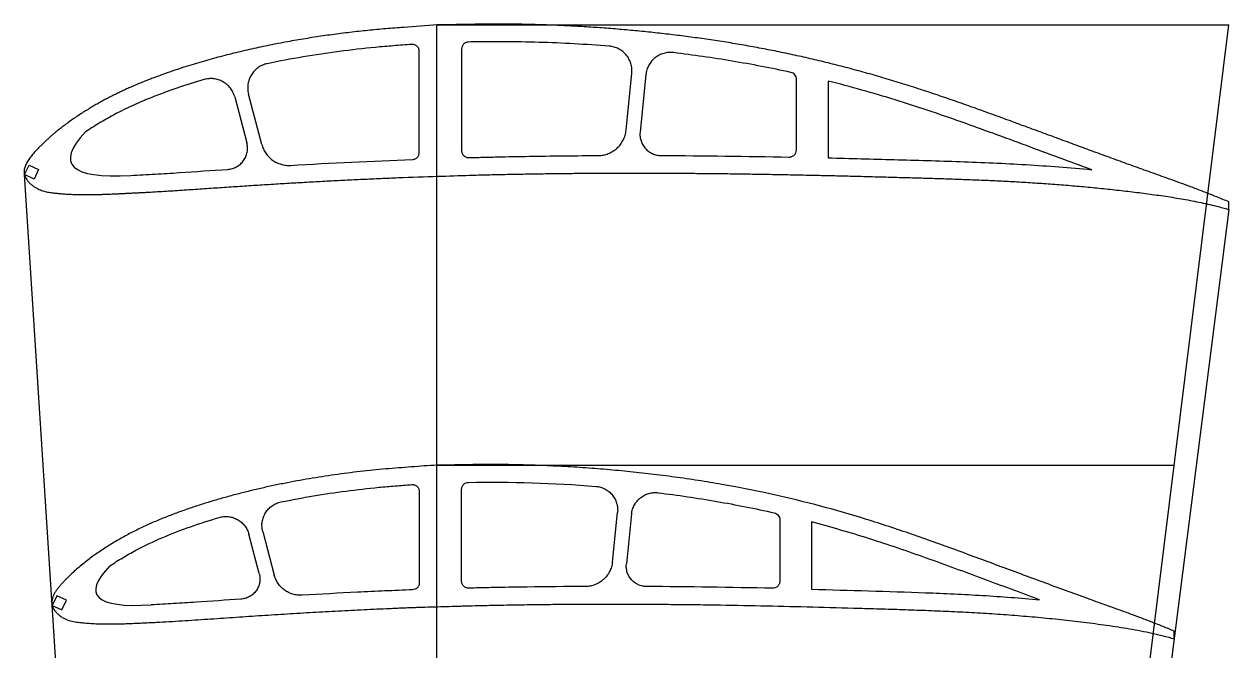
# Model space of a CAD drawing. Header units: millimetres. Extents: x -11497 to 404, y -3854 to 414.
# Drawn here: x -7412.5 to -7070.5, y -968.8 to -790.8 of the extents above; entities that cross this region are included whole.
import ezdxf

# ---------------------------------------------------------------- set-up
doc = ezdxf.new("R2010")
doc.units = ezdxf.units.MM
doc.layers.add('剖面线层', color=2, linetype='Continuous', lineweight=25)
doc.layers.add('细线层', color=4, linetype='Continuous', lineweight=25)

msp = doc.modelspace()

# ---------------------------------------------------------------- linework, layer by layer
at = {"color": 7, "linetype": 'Continuous', "lineweight": 25}
for p, q in [((-7300.3064, -827.2626), (-7300.3064, -798.5968)), ((-7288.3064, -797.9186), (-7288.3064, -826.7397)), ((-7241.6135, -820.9515), (-7239.9887, -804.7792)), ((-7236.0089, -805.1814), (-7237.6518, -821.5327)), ((-7193.2671, -826.5773), (-7193.2671, -806.4911)), ((-7184.2671, -807.0132), (-7184.2671, -828.8154)), ((-7352.7178, -811.5124), (-7349.2742, -824.5436)), ((-7345.0157, -825.0021), (-7348.7926, -810.7098)), ((-7395.0836, -821.4554), (-7395.0832, -821.4558)), ((-7412.3432, -833.5636), (-7411.0753, -830.8447)), ((-7411.0753, -830.8447), (-7408.3564, -832.1125)), ((-7409.6243, -834.8314), (-7412.3432, -833.5636)), ((-7408.3564, -832.1125), (-7409.6243, -834.8314)), ((-7070.5131, -843.4719), (-7070.5131, -841.3206)), ((-7288.3064, -948.9669), (-7288.3064, -922.9239)), ((-7300.3064, -923.5528), (-7300.3064, -949.4452)), ((-7245.5103, -943.5565), (-7244.0425, -929.5202)), ((-7240.0575, -929.8944), (-7241.5426, -944.0911)), ((-7197.9932, -931.5506), (-7197.9932, -949.0173)), ((-7188.9932, -932.1835), (-7188.9932, -951.2825)), ((-7345.7321, -946.8088), (-7348.673, -935.6717)), ((-7344.748, -934.8687), (-7341.4833, -947.2319)), ((-7388.1101, -944.6196), (-7388.1098, -944.6199)), ((-7403.2153, -953.1369), (-7404.4831, -955.8558)), ((-7400.4964, -954.4047), (-7403.2153, -953.1369)), ((-7404.4831, -955.8558), (-7401.7642, -957.1237)), ((-7401.7642, -957.1237), (-7400.4964, -954.4047)), ((-7376.4086, -955.7138), (-7376.4104, -955.7139)), ((-7086.0277, -965.3492), (-7086.0284, -963.1875))]:
    msp.add_line(p, q, dxfattribs=at)
for points, knots in [([(-7295.3064, -791.0522), (-7298.4392, -791.2714), (-7303.2726, -791.6562), (-7309.8114, -792.145), (-7314.9128, -792.629), (-7320.0059, -793.1864), (-7325.0878, -793.8317), (-7330.1575, -794.5636), (-7335.2133, -795.3866), (-7339.4305, -796.1583), (-7342.8173, -796.8262), (-7345.3784, -797.3616), (-7347.9338, -797.9204), (-7350.4828, -798.508), (-7353.0255, -799.1218), (-7355.5624, -799.7633), (-7358.1147, -800.439), (-7360.6822, -801.1486), (-7363.2628, -801.8966), (-7365.8334, -802.6769), (-7368.3922, -803.4952), (-7370.94, -804.3486), (-7373.4747, -805.2428), (-7375.5901, -806.0302), (-7377.2942, -806.6875), (-7378.5905, -807.2036), (-7379.882, -807.7309), (-7381.1665, -808.2737), (-7382.4448, -808.8284), (-7383.7151, -809.3995), (-7384.9976, -809.9963), (-7386.2931, -810.6181), (-7387.5982, -811.2704), (-7388.8961, -811.9388), (-7390.1836, -812.6295), (-7391.464, -813.3394), (-7392.7363, -814.0713), (-7394.0364, -814.8449), (-7395.3614, -815.6619), (-7396.7068, -816.5245), (-7398.0351, -817.4089), (-7399.3403, -818.3153), (-7400.6192, -819.239), (-7401.8647, -820.1817), (-7402.9225, -821.0176), (-7403.8007, -821.7433), (-7404.5171, -822.3502), (-7405.2258, -822.9756), (-7405.9367, -823.6187), (-7406.6521, -824.289), (-7407.3783, -824.99), (-7408.2007, -825.8079), (-7409.1166, -826.7424), (-7410.0797, -827.8093), (-7410.9633, -828.9165), (-7411.7041, -830.056), (-7412.2438, -831.2169), (-7412.5242, -832.4025), (-7412.4409, -833.4387), (-7412.2263, -834.1077), (-7411.9685, -834.5439), (-7411.7302, -835.019), (-7411.2549, -835.6013), (-7410.671, -836.2024), (-7410.0092, -836.7459), (-7409.3, -837.2294), (-7408.5854, -837.6262), (-7407.8817, -837.9386), (-7407.2, -838.1807), (-7406.5124, -838.372), (-7405.8206, -838.5229), (-7405.1244, -838.6396), (-7404.4255, -838.7343), (-7403.5411, -838.8332), (-7402.4707, -838.9357), (-7401.2138, -839.0364), (-7399.9532, -839.1142), (-7398.6904, -839.1717), (-7397.4259, -839.2139), (-7396.1605, -839.2361), (-7394.8942, -839.2454), (-7393.6277, -839.2366), (-7392.3618, -839.2172), (-7391.0968, -839.186), (-7389.8325, -839.1461), (-7388.5683, -839.0989), (-7387.3043, -839.0473), (-7386.0395, -838.991), (-7384.7742, -838.9332), (-7383.5081, -838.8753), (-7382.2424, -838.813), (-7380.9766, -838.7506), (-7379.711, -838.6863), (-7378.445, -838.6182), (-7376.756, -838.5256), (-7374.6442, -838.404), (-7372.1103, -838.2477), (-7369.5773, -838.0871), (-7367.0447, -837.9188), (-7364.5124, -837.7486), (-7361.9798, -837.5762), (-7359.4469, -837.402), (-7356.9135, -837.2316), (-7354.3803, -837.0604), (-7351.8474, -836.8941), (-7349.3147, -836.7271), (-7346.7816, -836.564), (-7344.2481, -836.4037), (-7340.8713, -836.1943), (-7336.6515, -835.9401), (-7331.5888, -835.6493), (-7326.5262, -835.3742), (-7321.4633, -835.1117), (-7316.3991, -834.8669), (-7311.3333, -834.6356), (-7304.2039, -834.3366), (-7298.7624, -834.1323), (-7295.0096, -834.0111)], [0, 0, 0, 0, 0.037810127, 0.058378142, 0.078944165, 0.099502757, 0.120062306, 0.140618196, 0.161171844, 0.181730392, 0.192232993, 0.202733734, 0.213231801, 0.223726436, 0.234226583, 0.244725708, 0.255230035, 0.266014973, 0.276796177, 0.287577874, 0.298358395, 0.309139928, 0.31992681, 0.330717371, 0.336315928, 0.341916893, 0.34751551, 0.353112043, 0.35870546, 0.364292741, 0.369880161, 0.375736121, 0.381592742, 0.387447349, 0.393312559, 0.399182199, 0.405074118, 0.410984135, 0.41739554, 0.423814744, 0.430225953, 0.436607106, 0.442946104, 0.449218507, 0.455412895, 0.459176702, 0.462934888, 0.466716263, 0.470556156, 0.474475231, 0.47851987, 0.482707985, 0.488439354, 0.49427259, 0.500005689, 0.505479778, 0.510596009, 0.515360546, 0.519964911, 0.522941483, 0.523713317, 0.526061566, 0.529321954, 0.532702959, 0.536149006, 0.539609724, 0.543025292, 0.545975002, 0.548870241, 0.551727175, 0.554561889, 0.557391908, 0.560223219, 0.563052882, 0.568106577, 0.573167981, 0.578234398, 0.583311455, 0.588388324, 0.593465992, 0.598549122, 0.603634584, 0.60871431, 0.613792524, 0.618869059, 0.62394358, 0.629023617, 0.634100922, 0.639186879, 0.644273168, 0.649360468, 0.654444114, 0.659532454, 0.664617865, 0.669708001, 0.679898873, 0.690085219, 0.700273946, 0.710457126, 0.720645539, 0.730830795, 0.741020462, 0.751213282, 0.761401695, 0.771588867, 0.781775629, 0.79196117, 0.802149496, 0.812340623, 0.832694999, 0.853048018, 0.873395476, 0.893737901, 0.914086761, 0.934438591, 0.95479294, 0.999999721, 0.999999721, 0.999999721, 0.999999721]), ([(-7070.5131, -841.3206), (-7071.649, -840.8272), (-7073.6318, -840.0267), (-7076.4398, -838.9046), (-7078.9322, -837.9444), (-7081.4177, -837.0064), (-7083.9099, -836.0864), (-7086.4065, -835.1786), (-7088.9067, -834.2809), (-7091.4079, -833.384), (-7094.7442, -832.1927), (-7098.909, -830.6903), (-7103.9008, -828.8751), (-7108.8885, -827.0527), (-7113.8718, -825.2189), (-7118.8547, -823.3832), (-7123.8377, -821.5443), (-7128.8138, -819.7105), (-7133.7828, -817.8825), (-7138.7476, -816.0719), (-7143.7202, -814.2847), (-7148.7028, -812.5289), (-7153.701, -810.817), (-7158.717, -809.1562), (-7163.7181, -807.5687), (-7168.7044, -806.0607), (-7173.675, -804.6347), (-7178.6646, -803.2783), (-7183.6735, -801.9948), (-7188.7003, -800.7838), (-7193.7449, -799.6452), (-7198.779, -798.5893), (-7203.8002, -797.6121), (-7208.8063, -796.7132), (-7213.8238, -795.8856), (-7218.8516, -795.1235), (-7223.8898, -794.4282), (-7228.9371, -793.7946), (-7233.982, -793.2246), (-7239.0228, -792.7149), (-7244.058, -792.2647), (-7249.097, -791.8744), (-7254.1398, -791.5459), (-7259.1863, -791.2757), (-7264.2365, -791.0698), (-7269.2923, -790.9257), (-7274.3514, -790.8417), (-7279.4133, -790.8264), (-7286.3985, -790.8897), (-7291.6948, -791.0538), (-7295.3064, -791.0522)], [0, 0, 0, 0, 0.01598777, 0.02760342, 0.03903768, 0.05046865, 0.06190106, 0.07333252, 0.08476444, 0.09619655, 0.10763556, 0.13049922, 0.1533554, 0.17620712, 0.19905446, 0.22190714, 0.24476251, 0.26762472, 0.29037137, 0.31311579, 0.33584914, 0.35858632, 0.38131738, 0.40405505, 0.42679851, 0.44905399, 0.47130481, 0.49355542, 0.5158042, 0.5380558, 0.56030563, 0.58256543, 0.60445808, 0.62634262, 0.64822472, 0.67010638, 0.69199188, 0.71388181, 0.73577561, 0.75753483, 0.77928785, 0.80103746, 0.82278231, 0.84452564, 0.86627906, 0.888033, 0.90982087, 0.93159916, 0.95337978, 1, 1, 1, 1]), ([(-7302.4594, -796.6027), (-7304.1795, -796.7347), (-7305.8998, -796.8638), (-7309.3389, -797.1368), (-7311.0573, -797.2853), (-7316.207, -797.7873), (-7319.6353, -798.1718), (-7326.4794, -799.0679), (-7329.8965, -799.5757), (-7336.6988, -800.7224), (-7340.0862, -801.3616), (-7343.4593, -802.0698)], [0, 0, 0, 0, 0.125, 0.125, 0.25, 0.25, 0.5, 0.5, 0.75, 0.75, 1, 1, 1, 1]), ([(-7300.3064, -798.5968), (-7300.3064, -798.4583), (-7300.3206, -798.3222), (-7300.3765, -798.0546), (-7300.4188, -797.9217), (-7300.5287, -797.6703), (-7300.5959, -797.5513), (-7300.755, -797.3272), (-7300.8468, -797.2227), (-7301.1475, -796.9441), (-7301.3888, -796.7988), (-7301.7762, -796.6636), (-7301.912, -796.6313), (-7302.1842, -796.5959), (-7302.3213, -796.5921), (-7302.4594, -796.6027)], [0, 0, 0, 0, 0.125, 0.125, 0.25, 0.25, 0.375, 0.375, 0.5, 0.5, 0.75, 0.75, 0.875, 0.875, 1, 1, 1, 1]), ([(-7286.3463, -795.919), (-7286.4767, -795.9216), (-7286.6046, -795.9368), (-7286.8559, -795.9913), (-7286.9805, -796.0312), (-7287.2181, -796.1338), (-7287.3307, -796.196), (-7287.5433, -796.3417), (-7287.644, -796.4261), (-7287.8244, -796.6101), (-7287.9052, -796.7101), (-7288.0477, -796.9264), (-7288.1086, -797.042), (-7288.2547, -797.3989), (-7288.3064, -797.6579), (-7288.3064, -797.9186)], [0, 0, 0, 0, 0.125, 0.125, 0.25, 0.25, 0.375, 0.375, 0.5, 0.5, 0.625, 0.625, 0.75, 0.75, 1, 1, 1, 1]), ([(-7246.4085, -797.1006), (-7253.0373, -796.5792), (-7259.6794, -796.2148), (-7269.6635, -795.915), (-7272.9949, -795.855), (-7277.9976, -795.8309), (-7279.6661, -795.834), (-7283.0048, -795.8603), (-7284.6752, -795.8857), (-7286.3463, -795.919)], [0, 0, 0, 0, 0.5, 0.5, 0.75, 0.75, 0.875, 0.875, 1, 1, 1, 1]), ([(-7239.9887, -804.7792), (-7239.9418, -804.313), (-7239.942, -803.8491), (-7240.0338, -802.9262), (-7240.1271, -802.4633), (-7240.3998, -801.5778), (-7240.5787, -801.1516), (-7240.9117, -800.5378), (-7241.0341, -800.3369), (-7241.2956, -799.9524), (-7241.4351, -799.7678), (-7241.8797, -799.2361), (-7242.2122, -798.9097), (-7242.9417, -798.3252), (-7243.3299, -798.0736), (-7244.1515, -797.6489), (-7244.5898, -797.4749), (-7245.4843, -797.2199), (-7245.9414, -797.1373), (-7246.4085, -797.1006)], [0, 0, 0, 0, 0.125, 0.125, 0.25, 0.25, 0.375, 0.375, 0.4375, 0.4375, 0.5, 0.5, 0.625, 0.625, 0.75, 0.75, 0.875, 0.875, 1, 1, 1, 1]), ([(-7228.1865, -798.9324), (-7228.6518, -798.8753), (-7229.1157, -798.8653), (-7230.0407, -798.9366), (-7230.5058, -799.0197), (-7231.3975, -799.2726), (-7231.8277, -799.4419), (-7232.449, -799.7611), (-7232.6527, -799.879), (-7233.0431, -800.1318), (-7233.231, -800.2672), (-7233.7727, -800.6998), (-7234.1065, -801.0248), (-7234.7076, -801.7413), (-7234.968, -802.1239), (-7235.411, -802.9362), (-7235.5947, -803.3706), (-7235.8694, -804.2596), (-7235.9621, -804.7149), (-7236.0089, -805.1814)], [0, 0, 0, 0, 0.125, 0.125, 0.25, 0.25, 0.375, 0.375, 0.4375, 0.4375, 0.5, 0.5, 0.625, 0.625, 0.75, 0.75, 0.875, 0.875, 1, 1, 1, 1]), ([(-7194.8427, -804.5369), (-7200.3771, -803.3328), (-7205.9236, -802.2715), (-7217.0392, -800.4144), (-7222.608, -799.6165), (-7228.1865, -798.9324)], [0, 0, 0, 0, 0.5, 0.5, 1, 1, 1, 1]), ([(-7343.4593, -802.0698), (-7343.9266, -802.1679), (-7344.3767, -802.3118), (-7345.2437, -802.6882), (-7345.6634, -802.9237), (-7346.4354, -803.4664), (-7346.7916, -803.7745), (-7347.2804, -804.2929), (-7347.4356, -804.4753), (-7347.7235, -804.8507), (-7347.9909, -805.2388), (-7348.2181, -805.6518), (-7348.4248, -806.0774), (-7348.5184, -806.2978), (-7348.7628, -806.967), (-7348.8787, -807.4236), (-7349.0178, -808.3568), (-7349.0402, -808.8376), (-7348.9879, -809.7813), (-7348.9146, -810.2481), (-7348.7926, -810.7098)], [0, 0, 0, 0, 0.125, 0.125, 0.25, 0.25, 0.375, 0.375, 0.4375, 0.4375, 0.5, 0.5625, 0.5625, 0.625, 0.625, 0.75, 0.75, 0.875, 0.875, 1, 1, 1, 1]), ([(-7361.4693, -806.586), (-7364.4347, -807.4596), (-7367.3706, -808.399), (-7371.7213, -809.9261), (-7373.1625, -810.4555), (-7376.0257, -811.5565), (-7377.4477, -812.1285), (-7381.6778, -813.9241), (-7384.4481, -815.2318), (-7388.5086, -817.4049), (-7389.8462, -818.1645), (-7392.4899, -819.7541), (-7393.7958, -820.5843), (-7395.0832, -821.4558)], [0, 0, 0, 0, 0.25, 0.25, 0.375, 0.375, 0.5, 0.5, 0.75, 0.75, 0.875, 0.875, 1, 1, 1, 1]), ([(-7352.7178, -811.5124), (-7352.838, -811.0574), (-7353.0019, -810.6213), (-7353.4141, -809.786), (-7353.6655, -809.3838), (-7354.2352, -808.6481), (-7354.5543, -808.311), (-7355.0851, -807.8523), (-7355.2714, -807.707), (-7355.6534, -807.4387), (-7356.0467, -807.1909), (-7356.4622, -806.9835), (-7356.8888, -806.7965), (-7357.1088, -806.7128), (-7357.7783, -806.4962), (-7358.2324, -806.3983), (-7359.1556, -806.2929), (-7359.6294, -806.2863), (-7360.5595, -806.3669), (-7361.0178, -806.453), (-7361.4693, -806.586)], [0, 0, 0, 0, 0.125, 0.125, 0.25, 0.25, 0.375, 0.375, 0.4375, 0.4375, 0.5, 0.5625, 0.5625, 0.625, 0.625, 0.75, 0.75, 0.875, 0.875, 1, 1, 1, 1]), ([(-7193.2671, -806.4911), (-7193.2671, -806.2628), (-7193.3051, -806.0408), (-7193.4572, -805.6104), (-7193.567, -805.4136), (-7193.8536, -805.0584), (-7194.0228, -804.9093), (-7194.411, -804.6697), (-7194.6196, -804.5855), (-7194.8427, -804.5369)], [0, 0, 0, 0, 0.25, 0.25, 0.5, 0.5, 0.75, 0.75, 1, 1, 1, 1]), ([(-7109.4505, -832.1702), (-7115.6343, -829.9057), (-7121.811, -827.6221), (-7134.1685, -823.066), (-7140.3483, -820.7886), (-7152.7565, -816.3941), (-7158.9868, -814.2826), (-7171.5482, -810.39), (-7177.8808, -808.6137), (-7184.2671, -807.0132)], [0, 0, 0, 0, 0.25, 0.25, 0.5, 0.5, 0.75, 0.75, 1, 1, 1, 1]), ([(-7249.5316, -828.1489), (-7249.039, -828.1464), (-7248.5537, -828.0988), (-7247.836, -827.9622), (-7247.5985, -827.9056), (-7247.127, -827.7702), (-7246.8932, -827.6912), (-7246.2108, -827.4251), (-7245.7763, -827.2082), (-7244.9482, -826.6958), (-7244.5519, -826.3971), (-7243.831, -825.742), (-7243.5029, -825.3841), (-7243.0593, -824.8014), (-7242.919, -824.5984), (-7242.659, -824.1825), (-7242.5395, -823.97), (-7242.2111, -823.3189), (-7242.0325, -822.867), (-7241.7575, -821.9267), (-7241.6627, -821.4415), (-7241.6135, -820.9515)], [0, 0, 0, 0, 0.125, 0.125, 0.1875, 0.1875, 0.25, 0.25, 0.375, 0.375, 0.5, 0.5, 0.625, 0.625, 0.6875, 0.6875, 0.75, 0.75, 0.875, 0.875, 1, 1, 1, 1]), ([(-7237.6518, -821.5327), (-7237.6939, -821.9518), (-7237.6917, -822.3685), (-7237.6013, -823.1974), (-7237.5114, -823.6123), (-7237.2516, -824.4023), (-7237.0819, -824.7817), (-7236.6603, -825.5084), (-7236.4134, -825.8463), (-7235.9962, -826.3088), (-7235.8489, -826.456), (-7235.5378, -826.736), (-7235.3735, -826.8689), (-7234.8668, -827.2369), (-7234.5074, -827.4447), (-7233.9359, -827.7002), (-7233.7387, -827.7763), (-7233.3408, -827.9063), (-7233.1399, -827.9605), (-7232.5315, -828.0913), (-7232.1183, -828.1367), (-7231.6972, -828.1383)], [0, 0, 0, 0, 0.125, 0.125, 0.25, 0.25, 0.375, 0.375, 0.5, 0.5, 0.5625, 0.5625, 0.625, 0.625, 0.75, 0.75, 0.8125, 0.8125, 0.875, 0.875, 1, 1, 1, 1]), ([(-7354.6832, -832.0695), (-7354.2392, -832.0399), (-7353.806, -831.9621), (-7353.1718, -831.7751), (-7352.9619, -831.7004), (-7352.5533, -831.5289), (-7352.3554, -831.4326), (-7351.9718, -831.2193), (-7351.7862, -831.1024), (-7351.4274, -830.8479), (-7351.2533, -830.7095), (-7350.7564, -830.2671), (-7350.4629, -829.9408), (-7349.9492, -829.2269), (-7349.7288, -828.8359), (-7349.3843, -828.0281), (-7349.2565, -827.607), (-7349.0945, -826.7327), (-7349.063, -826.2946), (-7349.0953, -825.4166), (-7349.1605, -824.9738), (-7349.2742, -824.5436)], [0, 0, 0, 0, 0.125, 0.125, 0.1875, 0.1875, 0.25, 0.25, 0.3125, 0.3125, 0.375, 0.375, 0.5, 0.5, 0.625, 0.625, 0.75, 0.75, 0.875, 0.875, 1, 1, 1, 1]), ([(-7345.0157, -825.0021), (-7344.898, -825.4478), (-7344.7435, -825.8775), (-7344.4586, -826.4989), (-7344.3547, -826.7022), (-7344.1289, -827.1008), (-7344.0063, -827.2969), (-7343.6171, -827.8636), (-7343.3283, -828.2151), (-7342.8521, -828.7036), (-7342.6862, -828.86), (-7342.3395, -829.1595), (-7342.1581, -829.3031), (-7341.6016, -829.7058), (-7341.2116, -829.9398), (-7340.5988, -830.24), (-7340.3898, -830.3316), (-7339.9625, -830.4974), (-7339.7434, -830.5716), (-7339.0843, -830.7639), (-7338.6385, -830.8534), (-7337.7342, -830.9561), (-7337.2731, -830.9692), (-7336.8129, -830.9421)], [0, 0, 0, 0, 0.125, 0.125, 0.1875, 0.1875, 0.25, 0.25, 0.375, 0.375, 0.4375, 0.4375, 0.5, 0.5, 0.625, 0.625, 0.6875, 0.6875, 0.75, 0.75, 0.875, 0.875, 1, 1, 1, 1]), ([(-7302.2306, -829.2616), (-7302.1018, -829.2567), (-7301.9756, -829.2396), (-7301.7281, -829.1818), (-7301.6056, -829.1406), (-7301.372, -829.0359), (-7301.2615, -828.9731), (-7301.0531, -828.8267), (-7300.9544, -828.7422), (-7300.7776, -828.5587), (-7300.6985, -828.4592), (-7300.5593, -828.2446), (-7300.4996, -828.1298), (-7300.3568, -827.7762), (-7300.3064, -827.5203), (-7300.3064, -827.2626)], [0, 0, 0, 0, 0.125, 0.125, 0.25, 0.25, 0.375, 0.375, 0.5, 0.5, 0.625, 0.625, 0.75, 0.75, 1, 1, 1, 1]), ([(-7288.3064, -826.7397), (-7288.3064, -826.8744), (-7288.2929, -827.0068), (-7288.2402, -827.2672), (-7288.2002, -827.3966), (-7288.0961, -827.6425), (-7288.0324, -827.7591), (-7287.8819, -827.9792), (-7287.7944, -828.0829), (-7287.5083, -828.3606), (-7287.2779, -828.5084), (-7286.9065, -828.6526), (-7286.7764, -828.6888), (-7286.5123, -828.7341), (-7286.3789, -828.7434), (-7286.2443, -828.7392)], [0, 0, 0, 0, 0.125, 0.125, 0.25, 0.25, 0.375, 0.375, 0.5, 0.5, 0.75, 0.75, 0.875, 0.875, 1, 1, 1, 1]), ([(-7195.3066, -828.5758), (-7195.1729, -828.5784), (-7195.0412, -828.5677), (-7194.7817, -828.5209), (-7194.6525, -828.4841), (-7194.406, -828.3864), (-7194.2889, -828.3259), (-7194.0669, -828.1819), (-7193.9618, -828.0977), (-7193.6789, -827.8208), (-7193.5262, -827.5961), (-7193.3215, -827.1103), (-7193.2671, -826.8447), (-7193.2671, -826.5773)], [0, 0, 0, 0, 0.125, 0.125, 0.25, 0.25, 0.375, 0.375, 0.5, 0.5, 0.75, 0.75, 1, 1, 1, 1]), ([(-7286.2443, -828.7392), (-7284.7154, -828.6917), (-7283.1861, -828.6545), (-7280.1274, -828.5833), (-7278.5981, -828.5459), (-7274.0099, -828.4451), (-7270.9508, -828.3887), (-7261.7725, -828.2428), (-7255.652, -828.1804), (-7249.5316, -828.1489)], [0, 0, 0, 0, 0.125, 0.125, 0.25, 0.25, 0.5, 0.5, 1, 1, 1, 1]), ([(-7184.2671, -828.8154), (-7178.0192, -828.9621), (-7171.7714, -829.1255), (-7159.2766, -829.4633), (-7153.0302, -829.6402), (-7140.548, -830.0895), (-7134.3129, -830.3665), (-7121.8641, -831.1124), (-7115.6507, -831.5823), (-7109.4505, -832.1702)], [0, 0, 0, 0, 0.25, 0.25, 0.5, 0.5, 0.75, 0.75, 1, 1, 1, 1]), ([(-7382.1731, -833.8026), (-7379.8805, -833.6895), (-7377.5886, -833.5662), (-7373.0059, -833.2955), (-7370.7152, -833.1494), (-7363.8438, -832.6954), (-7359.2639, -832.3745), (-7354.6832, -832.0695)], [0, 0, 0, 0, 0.25, 0.25, 0.5, 0.5, 1, 1, 1, 1]), ([(-7295.0095, -834.0111), (-7292.0151, -833.9606), (-7287.3379, -833.7533), (-7280.9707, -833.6057), (-7275.9099, -833.4854), (-7270.8498, -833.3905), (-7265.7914, -833.3062), (-7260.7355, -833.2419), (-7255.6802, -833.1891), (-7250.6255, -833.1546), (-7245.5702, -833.1311), (-7240.5141, -833.1233), (-7235.4579, -833.1262), (-7230.403, -833.1429), (-7225.35, -833.171), (-7220.298, -833.2116), (-7215.2465, -833.2624), (-7210.1948, -833.326), (-7205.1424, -833.4001), (-7200.0898, -833.4859), (-7195.0379, -833.5805), (-7189.9877, -833.6881), (-7184.9384, -833.8005), (-7179.8898, -833.9223), (-7174.8404, -834.0496), (-7169.7902, -834.182), (-7164.7391, -834.3185), (-7159.6882, -834.4575), (-7154.6386, -834.6065), (-7149.5904, -834.767), (-7144.5436, -834.9491), (-7139.4973, -835.1533), (-7134.4518, -835.3911), (-7129.4049, -835.6645), (-7124.3581, -835.9786), (-7119.3124, -836.34), (-7114.2707, -836.7476), (-7109.233, -837.2044), (-7104.1994, -837.7176), (-7099.1698, -838.2859), (-7094.9764, -838.8086), (-7091.6177, -839.2605), (-7089.0927, -839.6218), (-7086.5721, -840.0068), (-7084.058, -840.4252), (-7081.5511, -840.8777), (-7079.0527, -841.374), (-7076.5475, -841.9161), (-7073.6979, -842.6056), (-7071.6767, -843.112), (-7070.5131, -843.4719)], [0.000000345, 0.000000345, 0.000000345, 0.000000345, 0.039898338, 0.062375182, 0.084856831, 0.107347172, 0.129807277, 0.152263507, 0.174716737, 0.197166748, 0.219614308, 0.24207271, 0.264533569, 0.286983546, 0.309422927, 0.331860714, 0.354297153, 0.376732241, 0.399175083, 0.421621345, 0.444062332, 0.466498061, 0.488924444, 0.511354789, 0.533784812, 0.556223473, 0.578666397, 0.601109154, 0.623547151, 0.645975927, 0.668404475, 0.690833213, 0.713267434, 0.735703901, 0.758175394, 0.780639748, 0.80310346, 0.825569188, 0.848036127, 0.870516133, 0.893008687, 0.904338802, 0.91566953, 0.926994857, 0.938311018, 0.949626763, 0.960935433, 0.97224771, 0.983775525, 1, 1, 1, 1]), ([(-7295.3064, -916.0522), (-7296.5199, -916.1218), (-7298.9462, -916.281), (-7302.5828, -916.553), (-7306.2178, -916.8295), (-7309.8503, -917.1223), (-7313.4764, -917.4742), (-7317.0975, -917.8632), (-7320.7121, -918.2988), (-7325.5223, -918.9428), (-7331.5157, -919.8659), (-7337.477, -920.9616), (-7342.2233, -921.9436), (-7345.7703, -922.7352), (-7349.3037, -923.5825), (-7352.8223, -924.4863), (-7356.325, -925.4473), (-7359.8101, -926.4683), (-7363.2735, -927.5587), (-7366.7132, -928.7202), (-7370.1243, -929.9617), (-7373.5034, -931.2867), (-7376.8436, -932.7062), (-7380.1329, -934.2395), (-7383.3623, -935.8948), (-7386.5226, -937.6777), (-7389.6091, -939.5853), (-7392.1111, -941.2829), (-7394.0612, -942.7133), (-7395.4941, -943.8252), (-7396.8939, -944.9787), (-7398.2536, -946.1791), (-7399.3553, -947.214), (-7400.2167, -948.0623), (-7400.8565, -948.7049), (-7401.4859, -949.3577), (-7402.0972, -950.0273), (-7402.684, -950.7191), (-7403.2342, -951.44), (-7403.652, -952.0703), (-7403.948, -952.5976), (-7404.1483, -953.0044), (-7404.2919, -953.3539), (-7404.3902, -953.6396), (-7404.4552, -953.8567), (-7404.5098, -954.0766), (-7404.5666, -954.3731), (-7404.612, -954.749), (-7404.6083, -955.1275), (-7404.5816, -955.4286), (-7404.5489, -955.6526), (-7404.5047, -955.8748), (-7404.4462, -956.0932), (-7404.3724, -956.3072), (-7404.2713, -956.5093), (-7404.1633, -956.7079), (-7404.0607, -956.9099), (-7403.9476, -957.1063), (-7403.8208, -957.294), (-7403.6836, -957.4744), (-7403.49, -957.706), (-7403.1359, -958.0991), (-7402.6886, -958.5068), (-7402.2091, -958.8752), (-7401.7118, -959.219), (-7401.0576, -959.5985), (-7399.9515, -960.0918), (-7398.4868, -960.4864), (-7396.687, -960.7204), (-7394.8812, -960.8885), (-7393.0715, -961.0123), (-7391.2592, -961.0891), (-7389.4458, -961.1299), (-7387.6318, -961.1335), (-7385.8179, -961.1072), (-7384.0046, -961.0564), (-7382.1917, -960.9889), (-7380.3792, -960.9099), (-7378.5668, -960.8263), (-7376.7546, -960.739), (-7374.3383, -960.6173), (-7371.3183, -960.4537), (-7367.6951, -960.2354), (-7364.0724, -960.001), (-7360.4499, -959.756), (-7356.8271, -959.5061), (-7353.2037, -959.2564), (-7349.5792, -959.0114), (-7345.9538, -958.7701), (-7342.3273, -958.5341), (-7338.6995, -958.3055), (-7335.0704, -958.0834), (-7330.2299, -957.7968), (-7325.3866, -957.5271), (-7320.5403, -957.2728), (-7316.9041, -957.0907), (-7313.2664, -956.9171), (-7310.2337, -956.7794), (-7307.8066, -956.675), (-7305.986, -956.5979), (-7304.165, -956.5223), (-7302.3435, -956.4521), (-7300.5214, -956.3875), (-7298.0914, -956.3068), (-7296.2683, -956.2507), (-7293.9657, -956.1951), (-7291.7917, -956.1407), (-7289.074, -956.0522), (-7286.8989, -955.9875), (-7284.7232, -955.9274), (-7282.0024, -955.869), (-7278.7363, -955.7959), (-7274.3797, -955.7127), (-7268.9309, -955.6259), (-7262.3878, -955.55), (-7255.8406, -955.5016), (-7249.2899, -955.479), (-7242.736, -955.4807), (-7236.1794, -955.5041), (-7229.6204, -955.5508), (-7223.0596, -955.618), (-7214.3098, -955.7352), (-7203.3699, -955.9339), (-7190.2407, -956.2444), (-7179.3009, -956.5457), (-7170.5506, -956.7963), (-7163.9894, -956.9978), (-7157.4303, -957.2228), (-7150.8745, -957.4878), (-7144.3231, -957.8076), (-7137.7777, -958.1942), (-7131.2404, -958.662), (-7124.7127, -959.2132), (-7119.283, -959.7512), (-7114.9467, -960.2331), (-7111.6983, -960.6192), (-7108.4542, -961.0323), (-7105.215, -961.4743), (-7101.9822, -961.9532), (-7098.7581, -962.4817), (-7095.5467, -963.0746), (-7092.3494, -963.7372), (-7089.1759, -964.4959), (-7087.0673, -965.0312), (-7086.0277, -965.3492)], [0, 0, 0, 0, 0.00825074, 0.01650149, 0.02475223, 0.03300297, 0.04125371, 0.04950446, 0.0577552, 0.06600594, 0.08250743, 0.09900892, 0.10725966, 0.1155104, 0.12376114, 0.13201189, 0.14026263, 0.14851337, 0.15676412, 0.16501486, 0.1732656, 0.18151635, 0.18976709, 0.19801783, 0.20626857, 0.21451932, 0.22277006, 0.2310208, 0.23514617, 0.23927155, 0.24339692, 0.24752229, 0.25164766, 0.25371035, 0.25577303, 0.25783572, 0.2598984, 0.26196109, 0.26402378, 0.26608646, 0.2671178, 0.26814915, 0.26918049, 0.26969616, 0.27021183, 0.2707275, 0.27124318, 0.27227452, 0.27330586, 0.27382153, 0.2743372, 0.27485288, 0.27536855, 0.27588422, 0.27639989, 0.27691556, 0.27743123, 0.2779469, 0.27846258, 0.27897825, 0.27949392, 0.28052526, 0.28258795, 0.28361929, 0.28465063, 0.28671332, 0.288776, 0.29290138, 0.29702675, 0.30115212, 0.30527749, 0.30940286, 0.31352823, 0.3176536, 0.32177898, 0.32590435, 0.33002972, 0.33415509, 0.33828046, 0.34240583, 0.3465312, 0.35478195, 0.36303269, 0.37128343, 0.37953418, 0.38778492, 0.39603566, 0.40428641, 0.41253715, 0.42078789, 0.42903863, 0.43728938, 0.44554012, 0.46204161, 0.47029235, 0.47854309, 0.48679384, 0.49504458, 0.49916995, 0.50329532, 0.50742069, 0.51154606, 0.51567144, 0.51979681, 0.52804755, 0.52804755, 0.53542181, 0.54279606, 0.54648319, 0.55017032, 0.55754458, 0.56491884, 0.57229309, 0.58704161, 0.60179012, 0.61653863, 0.63128715, 0.64603566, 0.66078418, 0.67553269, 0.6902812, 0.70502972, 0.73452675, 0.76402378, 0.7935208, 0.80826932, 0.82301783, 0.83776635, 0.85251486, 0.86726337, 0.88201189, 0.8967604, 0.91150892, 0.92625743, 0.93363169, 0.94100594, 0.9483802, 0.95575446, 0.96312871, 0.97050297, 0.97787723, 0.98525149, 0.99262574, 1, 1, 1, 1]), ([(-7086.0284, -963.1875), (-7087.0626, -962.7391), (-7089.1513, -961.8905), (-7092.2925, -960.6385), (-7095.452, -959.4331), (-7098.6209, -958.253), (-7101.7991, -957.0983), (-7104.9802, -955.9515), (-7108.1625, -954.8082), (-7112.4013, -953.2722), (-7117.6951, -951.3384), (-7124.0414, -949.0016), (-7130.3834, -946.6528), (-7136.725, -944.303), (-7143.0667, -941.9533), (-7151.5307, -938.8432), (-7160.0228, -935.81), (-7168.5762, -932.9533), (-7177.1766, -930.2419), (-7188.0252, -927.1747), (-7201.1809, -924.0183), (-7212.2449, -921.8526), (-7221.1431, -920.3884), (-7227.8365, -919.4175), (-7234.5456, -918.5655), (-7241.2689, -917.8309), (-7248.0032, -917.2068), (-7254.7475, -916.7), (-7260.374, -916.3725), (-7264.8782, -916.1716), (-7269.3841, -916.0099), (-7273.8917, -915.9075), (-7278.4002, -915.8661), (-7281.7818, -915.8685), (-7285.1632, -915.8984), (-7288.544, -915.9654), (-7291.9249, -916.0291), (-7294.1791, -916.0507), (-7295.3064, -916.0522)], [0, 0, 0, 0, 0.015625, 0.03125, 0.046875, 0.0625, 0.078125, 0.09375, 0.109375, 0.125, 0.15625, 0.1875, 0.21875, 0.25, 0.28125, 0.3125, 0.375, 0.40625, 0.4375, 0.5, 0.5625, 0.625, 0.65625, 0.6875, 0.71875, 0.75, 0.78125, 0.8125, 0.84375, 0.859375, 0.875, 0.90625, 0.921875, 0.9375, 0.953125, 0.96875, 0.984375, 1, 1, 1, 1]), ([(-7339.5708, -926.5031), (-7333.445, -925.2312), (-7327.2859, -924.209), (-7318.0048, -922.9928), (-7314.9037, -922.643), (-7310.2432, -922.1839), (-7308.6876, -922.0462), (-7305.5733, -921.7947), (-7304.0152, -921.6762), (-7302.457, -921.5585)], [0, 0, 0, 0, 0.5, 0.5, 0.75, 0.75, 0.875, 0.875, 1, 1, 1, 1]), ([(-7302.457, -921.5585), (-7302.319, -921.5481), (-7302.1823, -921.552), (-7301.9114, -921.5875), (-7301.7758, -921.6196), (-7301.517, -921.7101), (-7301.3934, -921.7681), (-7301.1581, -921.9096), (-7301.0469, -921.9932), (-7300.7466, -922.2716), (-7300.5835, -922.501), (-7300.4192, -922.8767), (-7300.3767, -923.0096), (-7300.3206, -923.2781), (-7300.3064, -923.4144), (-7300.3064, -923.5528)], [0, 0, 0, 0, 0.125, 0.125, 0.25, 0.25, 0.375, 0.375, 0.5, 0.5, 0.75, 0.75, 0.875, 0.875, 1, 1, 1, 1]), ([(-7288.3064, -922.9239), (-7288.3064, -922.7933), (-7288.2937, -922.6649), (-7288.2441, -922.4122), (-7288.2066, -922.2867), (-7288.1085, -922.0468), (-7288.0484, -921.9329), (-7287.9065, -921.7172), (-7287.8239, -921.6147), (-7287.6431, -921.4306), (-7287.5445, -921.3478), (-7287.3305, -921.2011), (-7287.2159, -921.138), (-7286.8612, -920.9852), (-7286.6027, -920.9288), (-7286.3416, -920.9242)], [0, 0, 0, 0, 0.125, 0.125, 0.25, 0.25, 0.375, 0.375, 0.5, 0.5, 0.625, 0.625, 0.75, 0.75, 1, 1, 1, 1]), ([(-7250.2509, -922.0599), (-7249.7976, -922.0957), (-7249.3551, -922.1761), (-7248.4907, -922.423), (-7248.0649, -922.5922), (-7247.2661, -923.0061), (-7246.8904, -923.2507), (-7246.3628, -923.6745), (-7246.1922, -923.8262), (-7245.8702, -924.1429), (-7245.718, -924.3082), (-7245.2877, -924.8251), (-7245.0348, -925.1979), (-7244.6033, -925.9972), (-7244.4309, -926.4118), (-7244.2347, -927.0554), (-7244.1798, -927.2736), (-7244.0916, -927.7174), (-7244.0585, -927.943), (-7243.9937, -928.6172), (-7243.9952, -929.0681), (-7244.0425, -929.5203)], [0, 0, 0, 0, 0.125, 0.125, 0.25, 0.25, 0.375, 0.375, 0.4375, 0.4375, 0.5, 0.5, 0.625, 0.625, 0.75, 0.75, 0.8125, 0.8125, 0.875, 0.875, 1, 1, 1, 1]), ([(-7344.748, -934.8688), (-7344.8661, -934.4213), (-7344.937, -933.969), (-7344.9874, -933.0553), (-7344.9656, -932.5893), (-7344.8301, -931.6842), (-7344.7175, -931.2419), (-7344.4803, -930.5942), (-7344.3894, -930.3804), (-7344.1885, -929.9676), (-7343.9678, -929.5674), (-7343.7083, -929.1917), (-7343.429, -928.8284), (-7343.2787, -928.6521), (-7342.8037, -928.1496), (-7342.4579, -927.8514), (-7341.7093, -927.3269), (-7341.3022, -927.0993), (-7340.4606, -926.7357), (-7340.0238, -926.5972), (-7339.5707, -926.5031)], [0, 0, 0, 0, 0.125, 0.125, 0.25, 0.25, 0.375, 0.375, 0.4375, 0.4375, 0.5, 0.5625, 0.5625, 0.625, 0.625, 0.75, 0.75, 0.875, 0.875, 1, 1, 1, 1]), ([(-7240.0575, -929.8945), (-7240.0103, -929.4435), (-7239.919, -929.0043), (-7239.6514, -928.1488), (-7239.4722, -927.7285), (-7239.0399, -926.9423), (-7238.7869, -926.5737), (-7238.3517, -926.058), (-7238.1964, -925.8916), (-7237.8729, -925.578), (-7237.7044, -925.4302), (-7237.179, -925.0134), (-7236.8016, -924.7701), (-7235.9946, -924.3581), (-7235.5773, -924.1955), (-7234.9313, -924.0142), (-7234.7127, -923.9643), (-7234.2684, -923.8861), (-7234.0428, -923.8578), (-7233.3689, -923.8076), (-7232.9194, -923.8185), (-7232.4695, -923.8749)], [0, 0, 0, 0, 0.125, 0.125, 0.25, 0.25, 0.375, 0.375, 0.4375, 0.4375, 0.5, 0.5, 0.625, 0.625, 0.75, 0.75, 0.8125, 0.8125, 0.875, 0.875, 1, 1, 1, 1]), ([(-7232.4695, -923.8749), (-7226.9136, -924.571), (-7221.3896, -925.3855), (-7210.4146, -927.2855), (-7204.9639, -928.372), (-7199.5513, -929.6003)], [0, 0, 0, 0, 0.5, 0.5, 1, 1, 1, 1]), ([(-7199.5513, -929.6003), (-7199.3302, -929.6505), (-7199.1235, -929.7358), (-7198.7392, -929.9766), (-7198.5723, -930.1254), (-7198.2892, -930.4796), (-7198.1808, -930.6753), (-7198.0307, -931.1032), (-7197.9932, -931.3238), (-7197.9932, -931.5506)], [0, 0, 0, 0, 0.25, 0.25, 0.5, 0.5, 0.75, 0.75, 1, 1, 1, 1]), ([(-7388.1098, -944.6199), (-7386.9217, -943.8175), (-7385.717, -943.0526), (-7383.279, -941.5881), (-7382.0456, -940.8887), (-7378.3031, -938.8864), (-7375.7513, -937.6808), (-7370.5583, -935.4725), (-7367.9207, -934.4619), (-7362.5835, -932.5813), (-7359.8833, -931.713), (-7357.1566, -930.905)], [0, 0, 0, 0, 0.125, 0.125, 0.25, 0.25, 0.5, 0.5, 0.75, 0.75, 1, 1, 1, 1]), ([(-7357.1566, -930.905), (-7356.7192, -930.7754), (-7356.2758, -930.6914), (-7355.3774, -930.6119), (-7354.9178, -930.6174), (-7354.0209, -930.7183), (-7353.5811, -930.8127), (-7352.9346, -931.0207), (-7352.7204, -931.1017), (-7352.3053, -931.2831), (-7352.1035, -931.3836), (-7351.5152, -931.7139), (-7351.1443, -931.9732), (-7350.4545, -932.568), (-7350.1448, -932.8951), (-7349.7311, -933.4287), (-7349.6018, -933.6137), (-7349.3607, -933.9987), (-7349.2493, -934.1983), (-7348.9485, -934.8073), (-7348.7895, -935.2307), (-7348.673, -935.6718)], [0, 0, 0, 0, 0.125, 0.125, 0.25, 0.25, 0.375, 0.375, 0.4375, 0.4375, 0.5, 0.5, 0.625, 0.625, 0.75, 0.75, 0.8125, 0.8125, 0.875, 0.875, 1, 1, 1, 1]), ([(-7124.2599, -954.2493), (-7129.6089, -952.2768), (-7134.9538, -950.2918), (-7145.6466, -946.3313), (-7150.994, -944.354), (-7161.7306, -940.5224), (-7167.1211, -938.6719), (-7177.9882, -935.2245), (-7183.4666, -933.633), (-7188.9932, -932.1835)], [0, 0, 0, 0, 0.25, 0.25, 0.5, 0.5, 0.75, 0.75, 1, 1, 1, 1]), ([(-7245.5103, -943.5564), (-7245.5597, -944.0297), (-7245.6518, -944.4917), (-7245.8515, -945.1681), (-7245.9283, -945.3909), (-7246.1031, -945.8306), (-7246.2015, -946.0483), (-7246.5226, -946.68), (-7246.7726, -947.0772), (-7247.3435, -947.8244), (-7247.6681, -948.1772), (-7248.367, -948.809), (-7248.7422, -949.0907), (-7249.5441, -949.5857), (-7249.9734, -949.799), (-7250.85, -950.1388), (-7251.3012, -950.2682), (-7252.2298, -950.4446), (-7252.7058, -950.4906), (-7253.1818, -950.4924)], [0, 0, 0, 0, 0.125, 0.125, 0.1875, 0.1875, 0.25, 0.25, 0.375, 0.375, 0.5, 0.5, 0.625, 0.625, 0.75, 0.75, 0.875, 0.875, 1, 1, 1, 1]), ([(-7345.7321, -946.8087), (-7345.6222, -947.225), (-7345.5599, -947.6461), (-7345.5277, -948.4976), (-7345.5593, -948.9306), (-7345.7138, -949.7661), (-7345.8365, -950.1747), (-7346.1736, -950.9656), (-7346.3826, -951.3357), (-7346.8785, -952.0265), (-7347.1692, -952.3494), (-7347.804, -952.915), (-7348.1501, -953.1617), (-7348.9017, -953.5803), (-7349.2947, -953.745), (-7350.1093, -953.9866), (-7350.5351, -954.0637), (-7350.9646, -954.0927)], [0, 0, 0, 0, 0.125, 0.125, 0.25, 0.25, 0.375, 0.375, 0.5, 0.5, 0.625, 0.625, 0.75, 0.75, 0.875, 0.875, 1, 1, 1, 1]), ([(-7333.5398, -952.9831), (-7333.9855, -953.0095), (-7334.4274, -952.9972), (-7335.0848, -952.9231), (-7335.303, -952.889), (-7335.7375, -952.8019), (-7335.9548, -952.7485), (-7336.5949, -952.5616), (-7337.0058, -952.4021), (-7337.5991, -952.1117), (-7337.793, -952.0064), (-7338.173, -951.7784), (-7338.3598, -951.655), (-7338.8995, -951.2641), (-7339.2328, -950.9758), (-7339.6941, -950.5029), (-7339.8414, -950.3385), (-7340.1228, -949.9957), (-7340.2573, -949.8166), (-7340.6339, -949.2675), (-7340.8509, -948.8841), (-7341.2183, -948.0833), (-7341.3693, -947.6636), (-7341.4833, -947.2319)], [0, 0, 0, 0, 0.125, 0.125, 0.1875, 0.1875, 0.25, 0.25, 0.375, 0.375, 0.4375, 0.4375, 0.5, 0.5, 0.625, 0.625, 0.6875, 0.6875, 0.75, 0.75, 0.875, 0.875, 1, 1, 1, 1]), ([(-7235.7901, -950.5089), (-7236.1984, -950.5067), (-7236.5997, -950.4619), (-7237.3887, -950.2903), (-7237.7796, -950.1612), (-7238.5151, -949.8298), (-7238.8633, -949.6274), (-7239.3556, -949.2674), (-7239.514, -949.1383), (-7239.8135, -948.8669), (-7240.0975, -948.5813), (-7240.3508, -948.2674), (-7240.5885, -947.9392), (-7240.6998, -947.767), (-7241.0027, -947.2402), (-7241.1659, -946.8723), (-7241.353, -946.2955), (-7241.4059, -946.0979), (-7241.4901, -945.7003), (-7241.5215, -945.5009), (-7241.5844, -944.9003), (-7241.5851, -944.4971), (-7241.5426, -944.0911)], [0, 0, 0, 0, 0.125, 0.125, 0.25, 0.25, 0.375, 0.375, 0.4375, 0.4375, 0.5, 0.5625, 0.5625, 0.625, 0.625, 0.75, 0.75, 0.8125, 0.8125, 0.875, 0.875, 1, 1, 1, 1]), ([(-7300.3064, -949.4452), (-7300.3064, -949.5742), (-7300.3188, -949.7011), (-7300.3672, -949.9509), (-7300.4037, -950.0749), (-7300.4996, -950.3126), (-7300.5583, -950.4254), (-7300.6968, -950.6394), (-7300.7776, -950.7413), (-7300.9546, -950.925), (-7301.0511, -951.0078), (-7301.2605, -951.1552), (-7301.3731, -951.2191), (-7301.7215, -951.3751), (-7301.9756, -951.435), (-7302.2335, -951.4444)], [0, 0, 0, 0, 0.125, 0.125, 0.25, 0.25, 0.375, 0.375, 0.5, 0.5, 0.625, 0.625, 0.75, 0.75, 1, 1, 1, 1]), ([(-7286.2516, -950.9667), (-7286.3859, -950.9704), (-7286.5183, -950.9606), (-7286.7795, -950.9152), (-7286.9097, -950.8789), (-7287.1579, -950.782), (-7287.2759, -950.7217), (-7287.4997, -950.5778), (-7287.6056, -950.4936), (-7287.8908, -950.2162), (-7288.0449, -949.9908), (-7288.1998, -949.6247), (-7288.2398, -949.4961), (-7288.293, -949.234), (-7288.3064, -949.1013), (-7288.3064, -948.9669)], [0, 0, 0, 0, 0.125, 0.125, 0.25, 0.25, 0.375, 0.375, 0.5, 0.5, 0.75, 0.75, 0.875, 0.875, 1, 1, 1, 1]), ([(-7253.1817, -950.4924), (-7258.6942, -950.5135), (-7264.2063, -950.5615), (-7272.4738, -950.6792), (-7275.2295, -950.7253), (-7279.3629, -950.8076), (-7280.7406, -950.8384), (-7283.4962, -950.8988), (-7284.8739, -950.9289), (-7286.2516, -950.9667)], [0, 0, 0, 0, 0.5, 0.5, 0.75, 0.75, 0.875, 0.875, 1, 1, 1, 1]), ([(-7197.9932, -949.0173), (-7197.9932, -949.1512), (-7198.0065, -949.2828), (-7198.0587, -949.5417), (-7198.0982, -949.6704), (-7198.2012, -949.9151), (-7198.2643, -950.0311), (-7198.4133, -950.2503), (-7198.4999, -950.3537), (-7198.7833, -950.6309), (-7199.0116, -950.7789), (-7199.5026, -950.973), (-7199.7698, -951.0216), (-7200.0375, -951.0157)], [0, 0, 0, 0, 0.125, 0.125, 0.25, 0.25, 0.375, 0.375, 0.5, 0.5, 0.75, 0.75, 1, 1, 1, 1]), ([(-7350.9646, -954.0927), (-7355.2043, -954.3784), (-7359.443, -954.6782), (-7365.8028, -955.1026), (-7367.923, -955.2391), (-7372.1648, -955.4923), (-7374.2864, -955.6077), (-7376.4086, -955.7138)], [0, 0, 0, 0, 0.5, 0.5, 0.75, 0.75, 1, 1, 1, 1]), ([(-7302.2335, -951.4444), (-7303.5387, -951.492), (-7304.8437, -951.5446), (-7307.4535, -951.654), (-7308.7583, -951.7094), (-7312.6726, -951.8816), (-7315.2818, -952.0045), (-7323.1083, -952.3909), (-7328.3247, -952.6745), (-7333.5399, -952.9831)], [0, 0, 0, 0, 0.125, 0.125, 0.25, 0.25, 0.5, 0.5, 1, 1, 1, 1]), ([(-7188.9932, -951.2825), (-7183.5937, -951.4224), (-7178.1947, -951.5731), (-7167.3973, -951.8863), (-7161.9989, -952.0514), (-7151.2061, -952.4613), (-7145.8117, -952.709), (-7135.0299, -953.3552), (-7129.6427, -953.7553), (-7124.2599, -954.2493)], [0, 0, 0, 0, 0.25, 0.25, 0.5, 0.5, 0.75, 0.75, 1, 1, 1, 1])]:
    msp.add_open_spline(points, degree=3, knots=knots, dxfattribs=at)
for points in [[(-7395.0836, -821.4554), (-7403.6864, -830.6349), (-7399.3829, -834.7506), (-7382.1731, -833.8026)], [(-7336.8129, -830.9421), (-7325.2894, -830.2648), (-7313.7622, -829.6992), (-7302.2306, -829.2616)], [(-7231.6972, -828.1383), (-7219.5658, -828.1843), (-7207.4356, -828.3359), (-7195.3066, -828.5758)], [(-7286.3416, -920.9242), (-7274.2929, -920.7121), (-7262.2632, -921.1096), (-7250.2508, -922.0599)], [(-7388.1101, -944.6196), (-7396.1663, -952.9484), (-7392.2664, -956.6465), (-7376.4103, -955.7139)], [(-7200.0375, -951.0157), (-7211.9524, -950.7511), (-7223.8698, -950.575), (-7235.7902, -950.5089)]]:
    msp.add_open_spline(points, degree=3, dxfattribs=at)
at = {"layer": '剖面线层'}
for p, q in [((-7295.3064, -916.0522), (-7295.3064, -791.0522)), ((-7295.3064, -791.0522), (-7070.5131, -791.0522)), ((-7151.1929, -1441.0522), (-7070.5131, -791.0522)), ((-7371.471, -1469.4831), (-7412.3432, -833.5636)), ((-7295.3064, -1441.0522), (-7295.3064, -916.0522)), ((-7295.3064, -916.0522), (-7086.0284, -916.0522))]:
    msp.add_line(p, q, dxfattribs=at)
at = {"layer": '细线层'}
msp.add_line((-7070.5131, -843.4719), (-7151.1894, -1477.2336), dxfattribs=at)

doc.saveas('drawing.dxf')
